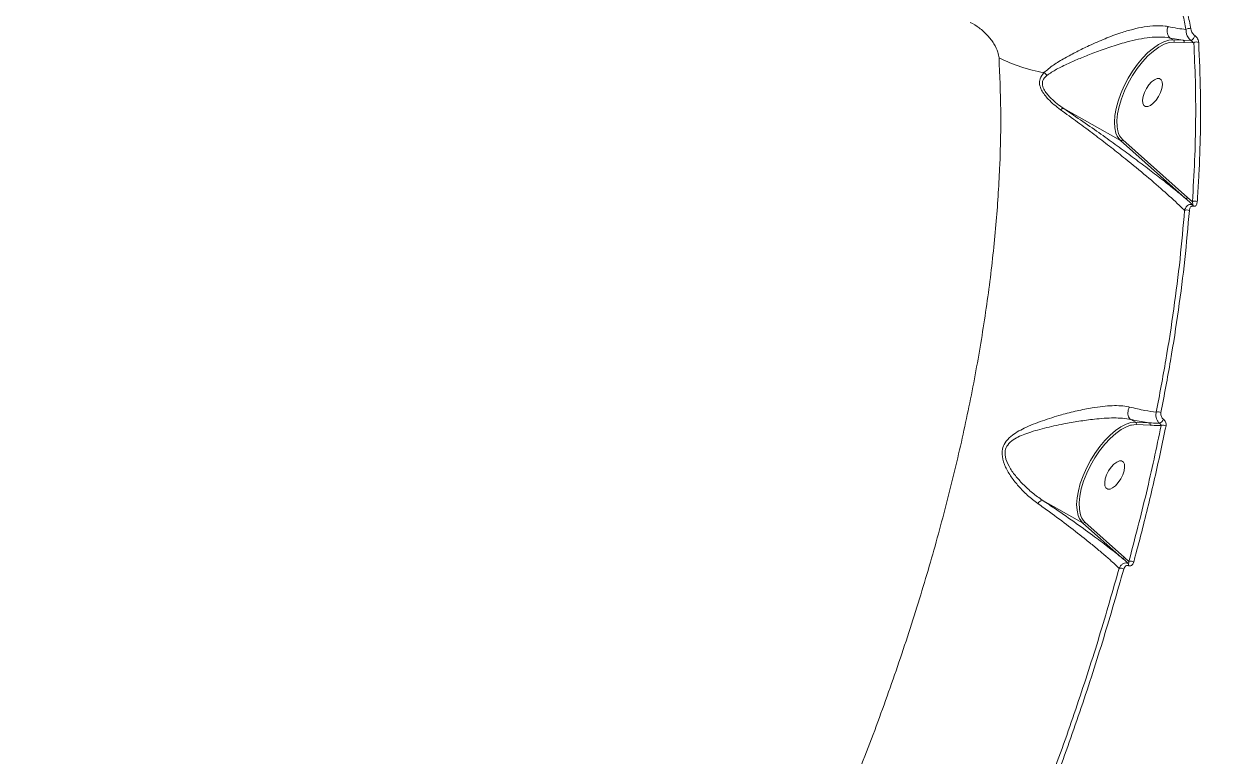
# Model space of a CAD drawing. Header units: millimetres. Extents: x -8422 to 28150, y -6982 to 5510.
# Drawn here: x 4496.2 to 4838.5, y 1819.7 to 2028.8 of the extents above; entities that cross this region are included whole.
import ezdxf

# ---------------------------------------------------------------- set-up
doc = ezdxf.new("R2010")
doc.units = ezdxf.units.MM
doc.layers.add('DIKOM_ОБЪЕКТ', color=7, linetype='Continuous')

msp = doc.modelspace()

# ---------------------------------------------------------------- linework, layer by layer
at = {"layer": 'DIKOM_ОБЪЕКТ', "color": 7, "linetype": 'Continuous', "lineweight": 15}
for p, q in [((4823.36, 2024.81), (4823.37, 2024.81)), ((4823.37, 2024.81), (4824.27, 2024.3)), ((4823.37, 2024.81), (4827.11, 2024.18)), ((4827.11, 2024.18), (4824.27, 2024.3)), ((4824.46, 2023.64), (4827.3, 2023.51)), ((4829.31, 2024.07), (4827.11, 2024.18)), ((4827.3, 2023.51), (4830.12, 2023.41)), ((4792.98, 2004.69), (4809.17, 1995.56)), ((4809.17, 1995.56), (4827.7, 1979.06)), ((4828.35, 1979.27), (4809.82, 1995.76)), ((4829.71, 1978.04), (4828.35, 1979.27)), ((4812.1, 1915.87), (4812.11, 1915.86)), ((4812.11, 1915.86), (4813.49, 1915.09)), ((4817.44, 1914.91), (4813.49, 1915.09)), ((4813.68, 1914.42), (4817.63, 1914.24)), ((4786.98, 1892.77), (4798.39, 1886.34)), ((4798.39, 1886.34), (4809.71, 1876.27)), ((4810.36, 1876.47), (4799.04, 1886.55)), ((4811.6, 1875.33), (4810.36, 1876.47))]:
    msp.add_line(p, q, dxfattribs=at)
at = {"layer": 'DIKOM_ОБЪЕКТ', "color": 7, "linetype": 'Continuous', "lineweight": 15, "flags": 128}
for points in [[(4824.27, 2024.3), (4822.98, 2024.18), (4821.58, 2023.75), (4820.09, 2023), (4818.57, 2021.96), (4817.03, 2020.64), (4815.5, 2019.09), (4814.03, 2017.32), (4812.65, 2015.39), (4811.38, 2013.32), (4810.25, 2011.18), (4809.29, 2008.99), (4808.52, 2006.82), (4807.95, 2004.7), (4807.59, 2002.68), (4807.46, 2000.82), (4807.56, 1999.14), (4807.88, 1997.68), (4808.28, 1996.74)], [(4808.45, 1998.27), (4808.23, 1999.49), (4808.18, 2001.25), (4808.37, 2003.2), (4808.8, 2005.3), (4809.46, 2007.49), (4810.33, 2009.73), (4811.4, 2011.95), (4812.63, 2014.11), (4814, 2016.15), (4815.48, 2018.03), (4817.03, 2019.69), (4818.6, 2021.1), (4820.17, 2022.22), (4821.69, 2023.03), (4822.8, 2023.42)], [(4822.8, 2023.42), (4823.14, 2023.5), (4824.46, 2023.64)], [(4815.54, 2006.18), (4815.47, 2007.05), (4815.63, 2008.09), (4816.01, 2009.24), (4816.58, 2010.38), (4817.29, 2011.43), (4818.08, 2012.3), (4818.89, 2012.92), (4819.66, 2013.25), (4820.31, 2013.25), (4820.81, 2012.92), (4821.1, 2012.3), (4821.17, 2011.43), (4821, 2010.38), (4820.62, 2009.24), (4820.06, 2008.1), (4819.35, 2007.05), (4818.56, 2006.18), (4817.75, 2005.56), (4816.98, 2005.23), (4816.32, 2005.23), (4815.83, 2005.55), (4815.54, 2006.18)], [(4808.28, 1996.74), (4808.43, 1996.48), (4809.17, 1995.56)], [(4813.49, 1915.09), (4812.19, 1914.97), (4810.79, 1914.53), (4809.31, 1913.78), (4807.78, 1912.74), (4806.24, 1911.43), (4804.72, 1909.87), (4803.25, 1908.11), (4801.87, 1906.17), (4800.59, 1904.11), (4799.47, 1901.96), (4798.51, 1899.77), (4797.73, 1897.6), (4797.16, 1895.48), (4796.81, 1893.47), (4796.68, 1891.6), (4796.78, 1889.92), (4797.1, 1888.46), (4797.5, 1887.52)], [(4797.66, 1889.05), (4797.45, 1890.27), (4797.39, 1892.03), (4797.58, 1893.98), (4798.01, 1896.08), (4798.67, 1898.28), (4799.55, 1900.51), (4800.61, 1902.74), (4801.85, 1904.9), (4803.22, 1906.94), (4804.7, 1908.81), (4806.24, 1910.47), (4807.82, 1911.88), (4809.39, 1913), (4810.91, 1913.81), (4812.02, 1914.2)], [(4812.02, 1914.2), (4812.35, 1914.29), (4813.68, 1914.42)], [(4804.75, 1896.96), (4804.68, 1897.83), (4804.85, 1898.88), (4805.23, 1900.02), (4805.8, 1901.16), (4806.5, 1902.21), (4807.3, 1903.08), (4808.11, 1903.7), (4808.87, 1904.03), (4809.53, 1904.03), (4810.02, 1903.71), (4810.32, 1903.08), (4810.38, 1902.21), (4810.22, 1901.16), (4809.84, 1900.02), (4809.27, 1898.88), (4808.56, 1897.83), (4807.77, 1896.96), (4806.96, 1896.34), (4806.2, 1896.01), (4805.54, 1896.01), (4805.04, 1896.34), (4804.75, 1896.96)], [(4797.5, 1887.52), (4797.64, 1887.26), (4798.39, 1886.34)]]:
    msp.add_lwpolyline(points, dxfattribs=at)
at = {"layer": 'DIKOM_ОБЪЕКТ', "color": 7, "linetype": 'Continuous', "lineweight": 15}
for centre, radius, start, end in [((4828.72, 2026.2), 1.33, 66.4404, 128.6779), ((4823.98, 2023.86), 0.53, 335.1786, 57.0415), ((4826.82, 2023.73), 0.531, 335.2518, 56.9711), ((4828.3, 2026), 2.18, 297.5931, 346.3109), ((4830.93, 2022.43), 1.27, 62.4685, 129.424), ((4795.24, 2060.58), 46.31, 243.4136, 260.1722), ((4785.49, 2012.07), 3.42, 37.2832, 57.2135), ((4813.53, 1999.43), 5.22, 192.9169, 224.7126), ((4809.39, 1996.01), 0.5, 244.3511, 330.4764), ((4827.92, 1979.51), 0.5, 244.3575, 330.47), ((4828.19, 1974.32), 1.41, 61.5298, 119.3003), ((4830.44, 1976.86), 1.39, 61.3181, 121.7192), ((4829.35, 1976.76), 0.616, 2.7942, 47.4652), ((4819.94, 1916.42), 1.64, 60.4605, 109.161), ((4813.2, 1914.64), 0.531, 335.2388, 57.0204), ((4817.15, 1914.46), 0.531, 335.2542, 56.9673), ((4819.65, 1916.57), 1.94, 291.6877, 340.1364), ((4821.37, 1912.61), 1.62, 60.057, 110.327), ((4802.75, 1890.22), 5.23, 192.9412, 224.6877), ((4798.6, 1886.79), 0.5, 244.3558, 330.4765), ((4809.92, 1876.72), 0.5, 244.3526, 330.4797), ((4809.16, 1871.47), 1.92, 59.9233, 100.798), ((4810.77, 1874.29), 0.765, 346.6259, 40.0858), ((4812.02, 1873.53), 1.85, 59.5641, 102.9221)]:
    msp.add_arc(centre, radius, start, end, dxfattribs=at)
for points, knots in [([(4825.51, 2035.98), (4826.05, 2034.49), (4827.13, 2031.51), (4827.64, 2028.67), (4827.89, 2027.24)], [0, 0, 0, 0, 0.496481, 1, 1, 1, 1]), ([(4829.25, 2027.42), (4829, 2028.86), (4828.48, 2031.76), (4827.38, 2034.81), (4826.82, 2036.35)], [0, 0, 0, 0, 0.496494, 1, 1, 1, 1]), ([(4766.29, 2029.29), (4767.16, 2028.8), (4768.89, 2027.82), (4771.28, 2025.64), (4773.16, 2023.21), (4774.26, 2020.95), (4774.44, 2019.69), (4774.52, 2019.16)], [0, 0, 0, 0, 0.218024, 0.433243, 0.643793, 0.851439, 1, 1, 1, 1]), ([(4822.79, 2028.08), (4822.51, 2028.13), (4821.4, 2028.33), (4819.17, 2028.39), (4816.04, 2028.06), (4812.7, 2027.33), (4808.93, 2026.22), (4804.7, 2024.64), (4800.47, 2022.78), (4796.63, 2020.9), (4793.2, 2019.04), (4789.91, 2017.11), (4788.21, 2015.67), (4787.34, 2014.94)], [0, 0, 0, 0, 0.027594, 0.110612, 0.196837, 0.279568, 0.364726, 0.476131, 0.591942, 0.687657, 0.785456, 0.891079, 1, 1, 1, 1]), ([(4822.79, 2028.08), (4822.77, 2028.04), (4822.72, 2027.92), (4822.59, 2027.52), (4822.49, 2026.86), (4822.56, 2026.05), (4822.84, 2025.29), (4823.18, 2024.98), (4823.36, 2024.81)], [0, 0, 0, 0, 0.034328, 0.106113, 0.32208, 0.538051, 0.754013, 1, 1, 1, 1]), ([(4827.89, 2027.24), (4827.11, 2027.34), (4825.53, 2027.54), (4823.71, 2027.9), (4822.79, 2028.08)], [0, 0, 0, 0, 0.497864, 1, 1, 1, 1]), ([(4827.89, 2027.24), (4827.9, 2026.87), (4827.92, 2026.2), (4828.3, 2025.26), (4828.77, 2024.54), (4829.13, 2024.23), (4829.31, 2024.07)], [0, 0, 0, 0, 0.331215, 0.607799, 0.798311, 1, 1, 1, 1]), ([(4830.42, 2025.49), (4830.3, 2025.58), (4830.06, 2025.78), (4829.72, 2026.22), (4829.4, 2026.79), (4829.3, 2027.2), (4829.25, 2027.42)], [0, 0, 0, 0, 0.18494, 0.368589, 0.650123, 1, 1, 1, 1]), ([(4788.21, 2014.14), (4789.08, 2014.73), (4790.87, 2015.93), (4794.17, 2017.48), (4797.65, 2019.02), (4801.43, 2020.55), (4805.65, 2022.1), (4809.78, 2023.4), (4813.54, 2024.34), (4816.76, 2024.91), (4819.82, 2025.15), (4822, 2025.09), (4823.09, 2024.85), (4823.36, 2024.81), (4823.36, 2024.81)], [0, 0, 0, 0, 0.105857, 0.215333, 0.312785, 0.412028, 0.524812, 0.641345, 0.723701, 0.80821, 0.889374, 0.973493, 0.999985, 1, 1, 1, 1]), ([(4829.31, 2024.07), (4829.34, 2024.05), (4829.4, 2024.02), (4829.51, 2023.94), (4829.66, 2023.82), (4829.88, 2023.64), (4830.03, 2023.5), (4830.11, 2023.43), (4830.12, 2023.41)], [0, 0, 0, 0, 0.072676, 0.122868, 0.278975, 0.549046, 0.924702, 1, 1, 1, 1]), ([(4830.12, 2023.41), (4830.29, 2019.82), (4830.64, 2012.62), (4830.7, 2001.41), (4830.44, 1989.92), (4829.96, 1982), (4829.71, 1978.04)], [0, 0, 0, 0, 0.249313, 0.498628, 0.749313, 1, 1, 1, 1]), ([(4831.52, 2023.56), (4831.51, 2023.6), (4831.5, 2023.83), (4831.38, 2024.26), (4831.09, 2024.79), (4830.77, 2025.2), (4830.54, 2025.39), (4830.42, 2025.49)], [0, 0, 0, 0, 0.063937, 0.388608, 0.6456, 0.822348, 1, 1, 1, 1]), ([(4831.11, 1978.07), (4831.14, 1978.59), (4831.32, 1981.15), (4831.7, 1987.75), (4832.05, 1997.73), (4832.11, 2010.43), (4831.73, 2018.86), (4831.52, 2023.56)], [0, 0, 0, 0, 0.032166, 0.160836, 0.418396, 0.675957, 1, 1, 1, 1]), ([(4774.52, 2019.16), (4774.73, 2014.22), (4775.15, 2004.35), (4774.85, 1988.73), (4773.84, 1972.42), (4772.03, 1955.39), (4769.43, 1937.7), (4766.09, 1919.73), (4762.04, 1901.55), (4757.32, 1883.23), (4751.86, 1864.48), (4745.65, 1845.34), (4738.68, 1825.87), (4731.1, 1806.5), (4722.97, 1787.28), (4714.32, 1768.29), (4705.03, 1749.21), (4695.08, 1730.11), (4684.51, 1711.05), (4673.54, 1692.45), (4662.22, 1674.36), (4650.59, 1656.81), (4638.47, 1639.54), (4625.89, 1622.62), (4612.88, 1606.12), (4599.71, 1590.37), (4586.43, 1575.43), (4573.09, 1561.31), (4559.48, 1547.8), (4545.64, 1534.96), (4531.6, 1522.86), (4518.66, 1512.56), (4506.84, 1503.79), (4499.73, 1498.96), (4496.17, 1496.54)], [0, 0, 0, 0, 0.031178, 0.062381, 0.093559, 0.125644, 0.157755, 0.18984, 0.22102, 0.252224, 0.283405, 0.31549, 0.347601, 0.379686, 0.410889, 0.442116, 0.473319, 0.505426, 0.537559, 0.569665, 0.60092, 0.632198, 0.663452, 0.69561, 0.727794, 0.759952, 0.791284, 0.822641, 0.853973, 0.886209, 0.918471, 0.950707, 0.975331, 1, 1, 1, 1]), ([(4787.34, 2014.94), (4786.89, 2014.38), (4786.12, 2013.42), (4786, 2011.63), (4786.56, 2010.03), (4787.49, 2008.59), (4789.15, 2006.6), (4790.85, 2005.28), (4792.07, 2004.32)], [0, 0, 0, 0, 0.191458, 0.331242, 0.470485, 0.58237, 0.696925, 1, 1, 1, 1]), ([(4792.98, 2004.69), (4792.98, 2004.69), (4791.71, 2005.54), (4790.06, 2006.81), (4788.33, 2008.64), (4787.39, 2009.94), (4786.8, 2011.38), (4786.95, 2012.95), (4787.74, 2013.7), (4788.21, 2014.14)], [0, 0, 0, 0, 0.000318, 0.316877, 0.43086, 0.544453, 0.678332, 0.811385, 1, 1, 1, 1]), ([(4792.07, 2004.32), (4792.1, 2004.34), (4792.28, 2004.48), (4792.64, 2004.7), (4792.86, 2004.69), (4792.98, 2004.69)], [0, 0, 0, 0, 0.069981, 0.500572, 1, 1, 1, 1]), ([(4792.07, 2004.32), (4792.26, 2004.18), (4794.15, 2002.84), (4797.63, 2000.32), (4802.26, 1996.85), (4806.59, 1993.51), (4811.48, 1989.62), (4816.74, 1985.29), (4822.04, 1980.69), (4825.48, 1977.52), (4827.15, 1975.89), (4827.49, 1975.56)], [0, 0, 0, 0, 0.011518, 0.116999, 0.222979, 0.329241, 0.435103, 0.608327, 0.782004, 0.955283, 1, 1, 1, 1]), ([(4827.7, 1979.06), (4826.65, 1979.93), (4824.53, 1981.68), (4820.92, 1984.54), (4816.98, 1987.57), (4812.77, 1990.73), (4808.33, 1993.99), (4803.61, 1997.37), (4798.55, 2000.92), (4794.84, 2003.43), (4792.98, 2004.69)], [0, 0, 0, 0, 0.125743, 0.251487, 0.379461, 0.507423, 0.62856, 0.749666, 0.874897, 1, 1, 1, 1]), ([(4792.98, 2004.69), (4792.98, 2004.69), (4792.98, 2004.69), (4792.98, 2004.69), (4792.98, 2004.69), (4792.98, 2004.69)], [0, 0, 0, 0, 0.463613, 0.834307, 1, 1, 1, 1]), ([(4827.7, 1979.06), (4827.82, 1978.96), (4828.43, 1978.42), (4829.11, 1977.8), (4829.67, 1977.3), (4829.76, 1977.22)], [0, 0, 0, 0, 0.173502, 0.867494, 1, 1, 1, 1]), ([(4827.49, 1975.56), (4827.09, 1970.95), (4826.29, 1961.74), (4824.47, 1947.47), (4822.24, 1932.91), (4820.35, 1922.95), (4819.4, 1917.97)], [0, 0, 0, 0, 0.249098, 0.498194, 0.749097, 1, 1, 1, 1]), ([(4820.75, 1917.85), (4821.69, 1922.8), (4823.57, 1932.71), (4825.81, 1947.27), (4827.64, 1961.61), (4828.45, 1970.92), (4828.86, 1975.57)], [0, 0, 0, 0, 0.249097, 0.498194, 0.749097, 1, 1, 1, 1]), ([(4829.76, 1977.22), (4829.72, 1977.23), (4829.53, 1977.29), (4829.13, 1977.33), (4828.6, 1977.18), (4828.03, 1976.73), (4827.67, 1976.13), (4827.53, 1975.67), (4827.49, 1975.56)], [0, 0, 0, 0, 0.039877, 0.186514, 0.371489, 0.585515, 0.894877, 1, 1, 1, 1]), ([(4828.86, 1975.57), (4828.91, 1975.87), (4828.99, 1976.33), (4829.31, 1976.71), (4829.59, 1976.84), (4829.82, 1976.84), (4829.94, 1976.8), (4829.96, 1976.79)], [0, 0, 0, 0, 0.445586, 0.662339, 0.836454, 0.965713, 1, 1, 1, 1]), ([(4829.71, 1978.04), (4829.77, 1977.86), (4829.86, 1977.61), (4829.89, 1977.35), (4829.86, 1977.25), (4829.82, 1977.22), (4829.79, 1977.21), (4829.77, 1977.21), (4829.76, 1977.22)], [0, 0, 0, 0, 0.506618, 0.740319, 0.895332, 0.953494, 0.981183, 1, 1, 1, 1]), ([(4829.96, 1976.79), (4829.99, 1976.78), (4830.11, 1976.75), (4830.35, 1976.74), (4830.64, 1976.88), (4830.98, 1977.28), (4831.06, 1977.76), (4831.11, 1978.07)], [0, 0, 0, 0, 0.034923, 0.16205, 0.336265, 0.559173, 1, 1, 1, 1]), ([(4811.74, 1919.41), (4811.65, 1919.43), (4810.9, 1919.61), (4809.33, 1919.81), (4806.84, 1919.85), (4804.08, 1919.64), (4800.71, 1919.16), (4796.74, 1918.36), (4791.92, 1917.12), (4786.8, 1915.52), (4782.62, 1913.88), (4779.68, 1912.32), (4777.76, 1911), (4776.22, 1909.39), (4775.39, 1907.39), (4775.37, 1904.97), (4776.3, 1902.23), (4777.98, 1899.39), (4780.13, 1896.68), (4782.65, 1894.11), (4784.59, 1892.62), (4785.56, 1891.87)], [0, 0, 0, 0, 0.005632, 0.050195, 0.096022, 0.143343, 0.19178, 0.262308, 0.334998, 0.425739, 0.519191, 0.558728, 0.598786, 0.643824, 0.679932, 0.716076, 0.769129, 0.823202, 0.878451, 0.938852, 1, 1, 1, 1]), ([(4811.74, 1919.41), (4811.72, 1919.38), (4811.59, 1919.13), (4811.39, 1918.59), (4811.28, 1917.79), (4811.37, 1916.98), (4811.64, 1916.29), (4811.95, 1916.01), (4812.1, 1915.87)], [0, 0, 0, 0, 0.031971, 0.204862, 0.403648, 0.602435, 0.801214, 1, 1, 1, 1]), ([(4819.4, 1917.97), (4818.36, 1918.11), (4816.09, 1918.41), (4813.27, 1919.06), (4811.74, 1919.41)], [0, 0, 0, 0, 0.457449, 1, 1, 1, 1]), ([(4819.4, 1917.97), (4819.38, 1917.89), (4819.29, 1917.55), (4819.26, 1916.89), (4819.44, 1916.06), (4819.81, 1915.31), (4820.18, 1914.95), (4820.37, 1914.77)], [0, 0, 0, 0, 0.073507, 0.319825, 0.550774, 0.773434, 1, 1, 1, 1]), ([(4821.47, 1915.91), (4821.36, 1916.02), (4821.12, 1916.24), (4820.87, 1916.69), (4820.72, 1917.2), (4820.7, 1917.59), (4820.74, 1917.8), (4820.75, 1917.85)], [0, 0, 0, 0, 0.2211, 0.441875, 0.674507, 0.925125, 1, 1, 1, 1]), ([(4786.97, 1892.78), (4786.97, 1892.78), (4785.97, 1893.44), (4784.01, 1894.9), (4781.4, 1897.27), (4779.13, 1899.8), (4777.32, 1902.39), (4776.24, 1904.89), (4776.17, 1907.06), (4776.98, 1908.79), (4778.5, 1910.08), (4780.39, 1911.09), (4783.3, 1912.25), (4787.47, 1913.42), (4792.51, 1914.53), (4797.32, 1915.38), (4801.23, 1915.92), (4804.58, 1916.23), (4807.31, 1916.33), (4809.84, 1916.24), (4811.43, 1916.03), (4812.1, 1915.87), (4812.1, 1915.87)], [0, 0, 0, 0, 0.000083, 0.062001, 0.12457, 0.178917, 0.234096, 0.284686, 0.317755, 0.350729, 0.393393, 0.432517, 0.472311, 0.565379, 0.660842, 0.733566, 0.807969, 0.856026, 0.905007, 0.951828, 0.999989, 1, 1, 1, 1]), ([(4820.81, 1914.13), (4819.46, 1907.76), (4816.76, 1894.99), (4813.32, 1881.89), (4811.6, 1875.33)], [0, 0, 0, 0, 0.499272, 1, 1, 1, 1]), ([(4812.11, 1915.86), (4813.74, 1915.54), (4815.6, 1915.17), (4817.24, 1914.94), (4817.44, 1914.91)], [0, 0, 0, 0, 0.87858, 1, 1, 1, 1]), ([(4812.96, 1875.13), (4813.11, 1875.71), (4813.9, 1878.61), (4815.99, 1886.62), (4819.03, 1899.06), (4821.13, 1909.03), (4822.19, 1914.02)], [0, 0, 0, 0, 0.044142, 0.220721, 0.610016, 1, 1, 1, 1]), ([(4820.37, 1914.77), (4819.59, 1914.8), (4818.62, 1914.84), (4817.63, 1914.9), (4817.44, 1914.91)], [0, 0, 0, 0, 0.805879, 1, 1, 1, 1]), ([(4817.63, 1914.24), (4817.82, 1914.23), (4818.87, 1914.19), (4819.93, 1914.16), (4820.81, 1914.13)], [0, 0, 0, 0, 0.175727, 1, 1, 1, 1]), ([(4820.37, 1914.77), (4820.41, 1914.74), (4820.45, 1914.7), (4820.54, 1914.62), (4820.63, 1914.51), (4820.74, 1914.34), (4820.79, 1914.22), (4820.81, 1914.15), (4820.81, 1914.13)], [0, 0, 0, 0, 0.159921, 0.186522, 0.39649, 0.639955, 0.917296, 1, 1, 1, 1]), ([(4822.19, 1914.02), (4822.19, 1914.06), (4822.23, 1914.27), (4822.21, 1914.65), (4822.07, 1915.15), (4821.82, 1915.59), (4821.59, 1915.81), (4821.47, 1915.91)], [0, 0, 0, 0, 0.073342, 0.322537, 0.555065, 0.777371, 1, 1, 1, 1]), ([(4785.56, 1891.87), (4785.59, 1891.91), (4785.8, 1892.14), (4786.18, 1892.5), (4786.66, 1892.79), (4786.87, 1892.78), (4786.97, 1892.78)], [0, 0, 0, 0, 0.054455, 0.376731, 0.688364, 1, 1, 1, 1]), ([(4785.56, 1891.87), (4786.7, 1891.06), (4789.81, 1888.84), (4794.53, 1885.33), (4798.83, 1881.97), (4802.14, 1879.27), (4804.63, 1877.16), (4806.9, 1875.16), (4808.17, 1873.96), (4808.8, 1873.35)], [0, 0, 0, 0, 0.112801, 0.307374, 0.506236, 0.62803, 0.749829, 0.874916, 1, 1, 1, 1]), ([(4786.98, 1892.77), (4786.98, 1892.78), (4786.98, 1892.78), (4786.97, 1892.78), (4786.97, 1892.78), (4786.97, 1892.78)], [0, 0, 0, 0, 0.443591, 0.817652, 1, 1, 1, 1]), ([(4809.71, 1876.27), (4808.54, 1877.2), (4806.19, 1879.09), (4801.77, 1882.42), (4796.62, 1886.16), (4791.56, 1889.69), (4788.2, 1891.95), (4786.98, 1892.77)], [0, 0, 0, 0, 0.206185, 0.415424, 0.640104, 0.869597, 1, 1, 1, 1]), ([(4809.71, 1876.27), (4809.83, 1876.16), (4810.39, 1875.66), (4810.93, 1875.17), (4811.36, 1874.78)], [0, 0, 0, 0, 0.217463, 1, 1, 1, 1]), ([(4808.8, 1873.35), (4806.97, 1866.9), (4803.29, 1854), (4796.9, 1834.32), (4789.92, 1814.43), (4784.7, 1801.06), (4782.09, 1794.37)], [0, 0, 0, 0, 0.248595, 0.49719, 0.748595, 1, 1, 1, 1]), ([(4783.35, 1793.96), (4785.94, 1800.59), (4791.11, 1813.85), (4798.1, 1833.7), (4804.54, 1853.51), (4808.26, 1866.59), (4810.12, 1873.13)], [0, 0, 0, 0, 0.248595, 0.497189, 0.748595, 1, 1, 1, 1]), ([(4811.36, 1874.78), (4811.13, 1874.83), (4810.69, 1874.94), (4809.99, 1874.74), (4809.35, 1874.28), (4808.97, 1873.75), (4808.83, 1873.41), (4808.8, 1873.35)], [0, 0, 0, 0, 0.223389, 0.437665, 0.684976, 0.948832, 1, 1, 1, 1]), ([(4810.12, 1873.13), (4810.21, 1873.34), (4810.35, 1873.72), (4810.72, 1874.05), (4811.11, 1874.2), (4811.38, 1874.14), (4811.52, 1874.11)], [0, 0, 0, 0, 0.329241, 0.579801, 0.788638, 1, 1, 1, 1]), ([(4811.6, 1875.33), (4811.61, 1875.23), (4811.62, 1875.06), (4811.57, 1874.88), (4811.5, 1874.79), (4811.42, 1874.77), (4811.38, 1874.78), (4811.36, 1874.78)], [0, 0, 0, 0, 0.375593, 0.651636, 0.844408, 0.934827, 1, 1, 1, 1]), ([(4811.52, 1874.11), (4811.66, 1874.08), (4811.94, 1874.02), (4812.35, 1874.18), (4812.71, 1874.52), (4812.89, 1874.88), (4812.95, 1875.1), (4812.96, 1875.13)], [0, 0, 0, 0, 0.214807, 0.425948, 0.681742, 0.964165, 1, 1, 1, 1]), ([(5235.76, 1864.88), (5236.82, 1865.57), (5238.95, 1866.94), (5240.91, 1867.9), (5242.09, 1868.18), (5242.55, 1867.86), (5242.4, 1866.97), (5241.62, 1865.49), (5240.18, 1863.39), (5238.06, 1860.66), (5235.29, 1857.33), (5231.9, 1853.45), (5227.92, 1849.04), (5223.38, 1844.12), (5218.25, 1838.67), (5212.49, 1832.63), (5206.07, 1826), (5198.99, 1818.76), (5191.34, 1811.01), (5183.2, 1802.83), (5174.6, 1794.25), (5165.59, 1785.31), (5156.09, 1775.94), (5146.02, 1766.06), (5135.38, 1755.67), (5124.17, 1744.77), (5112.53, 1733.49), (5100.57, 1721.95), (5088.33, 1710.18), (5075.84, 1698.21), (5063.02, 1685.95), (5049.75, 1673.31), (5036.06, 1660.3), (5021.95, 1646.93), (5007.58, 1633.36), (4992.4, 1619.04), (4976.38, 1603.98), (4959.53, 1588.19), (4942.39, 1572.16), (4924.97, 1555.92), (4907.33, 1539.52), (4890.53, 1523.94), (4874.63, 1509.22), (4859.64, 1495.39), (4844.69, 1481.62), (4829.66, 1467.81), (4814.58, 1453.98), (4799.47, 1440.17), (4784.52, 1426.53), (4769.88, 1413.21), (4755.58, 1400.24), (4741.64, 1387.61), (4727.93, 1375.24), (4714.37, 1363.03), (4700.97, 1351), (4687.77, 1339.2), (4674.92, 1327.74), (4662.57, 1316.76), (4650.72, 1306.27), (4639.37, 1296.27), (4628.44, 1286.67), (4617.84, 1277.42), (4607.62, 1268.53), (4597.8, 1260.05), (4588.5, 1252.06), (4579.82, 1244.66), (4571.76, 1237.85), (4564.31, 1231.61), (4557.41, 1225.9), (4551.01, 1220.67), (4545.14, 1215.95), (4539.83, 1211.77), (4535.15, 1208.17), (4531.14, 1205.21), (4527.8, 1202.85), (4525.1, 1201.09), (4523.01, 1199.91), (4521.53, 1199.3), (4520.69, 1199.29), (4520.5, 1199.88), (4520.96, 1201.08), (4521.93, 1202.66), (4523.16, 1204.39), (4524.08, 1205.57), (4524.54, 1206.16)], [0, 0, 0, 0, 0.014465, 0.028965, 0.040896, 0.052838, 0.06478, 0.076711, 0.088989, 0.101279, 0.113569, 0.125847, 0.137779, 0.149722, 0.161665, 0.173598, 0.185878, 0.198169, 0.210461, 0.222741, 0.234655, 0.246579, 0.258503, 0.270416, 0.282674, 0.294944, 0.307213, 0.319472, 0.331406, 0.34335, 0.355294, 0.367228, 0.379509, 0.391801, 0.404093, 0.416374, 0.43016, 0.443953, 0.457739, 0.471823, 0.485915, 0.499998, 0.511916, 0.523844, 0.535771, 0.547689, 0.559953, 0.572228, 0.584503, 0.596767, 0.608684, 0.620612, 0.63254, 0.644457, 0.65672, 0.668993, 0.681267, 0.69353, 0.705463, 0.717406, 0.729349, 0.741282, 0.753561, 0.765852, 0.778142, 0.790422, 0.802353, 0.814295, 0.826236, 0.838167, 0.850446, 0.862736, 0.875027, 0.887306, 0.899222, 0.911149, 0.923075, 0.934991, 0.947253, 0.959525, 0.971798, 0.98406, 0.992027, 1, 1, 1, 1]), ([(4520.8, 1155.4), (4520.8, 1155.39), (4520.82, 1155.17), (4521.47, 1155.34), (4522.83, 1155.96), (4524.98, 1157.31), (4527.8, 1159.29), (4531.29, 1161.89), (4535.4, 1165.08), (4540.11, 1168.85), (4545.44, 1173.21), (4551.45, 1178.2), (4558.15, 1183.83), (4565.55, 1190.12), (4573.57, 1197), (4582.11, 1204.38), (4591.14, 1212.23), (4600.63, 1220.52), (4610.64, 1229.32), (4621.26, 1238.68), (4632.49, 1248.63), (4644.32, 1259.15), (4656.62, 1270.13), (4669.25, 1281.43), (4682.16, 1293.03), (4695.33, 1304.88), (4708.86, 1317.09), (4722.85, 1329.75), (4737.3, 1342.86), (4752.2, 1356.4), (4767.37, 1370.22), (4782.64, 1384.15), (4797.98, 1398.18), (4813.36, 1412.27), (4828.9, 1426.53), (4844.71, 1441.07), (4860.78, 1455.87), (4877.09, 1470.92), (4893.45, 1486.03), (4910.5, 1501.81), (4928.21, 1518.23), (4946.55, 1535.26), (4964.92, 1552.35), (4983.27, 1569.46), (5001.57, 1586.55), (5018.71, 1602.59), (5034.7, 1617.59), (5049.56, 1631.55), (5064.17, 1645.3), (5078.63, 1658.95), (5092.92, 1672.46), (5107, 1685.81), (5120.72, 1698.83), (5133.89, 1711.38), (5146.53, 1723.45), (5158.62, 1735.03), (5170.27, 1746.22), (5181.57, 1757.11), (5192.47, 1767.66), (5202.96, 1777.84), (5212.9, 1787.54), (5222.19, 1796.64), (5230.83, 1805.16), (5238.83, 1813.09), (5246.25, 1820.49), (5253.14, 1827.42), (5259.46, 1833.85), (5265.19, 1839.74), (5270.27, 1845.04), (5274.62, 1849.68), (5278.27, 1853.67), (5281.23, 1857.03), (5283.54, 1859.78), (5285.22, 1861.97), (5286.17, 1863.48), (5286.51, 1864.3), (5286.29, 1864.4), (5286.23, 1864.42)], [0, 0, 0, 0, 0.001026, 0.014265, 0.027883, 0.041515, 0.055146, 0.068765, 0.082025, 0.095295, 0.108566, 0.121825, 0.135471, 0.149129, 0.162788, 0.176434, 0.189694, 0.202966, 0.216238, 0.229498, 0.243144, 0.256803, 0.270461, 0.284108, 0.297351, 0.310606, 0.32386, 0.337103, 0.35073, 0.36437, 0.378009, 0.391636, 0.40488, 0.418136, 0.431392, 0.444636, 0.458265, 0.471907, 0.485548, 0.499177, 0.514498, 0.529828, 0.545148, 0.5608, 0.576461, 0.592112, 0.605374, 0.618647, 0.63192, 0.645182, 0.658829, 0.672489, 0.686148, 0.699796, 0.713035, 0.726285, 0.739535, 0.752774, 0.766397, 0.780031, 0.793666, 0.807288, 0.820549, 0.833821, 0.847093, 0.860354, 0.874002, 0.887662, 0.901323, 0.914971, 0.928227, 0.941495, 0.954762, 0.968018, 0.981661, 0.995317, 1, 1, 1, 1])]:
    msp.add_open_spline(points, degree=3, knots=knots, dxfattribs=at)

doc.saveas('drawing.dxf')
